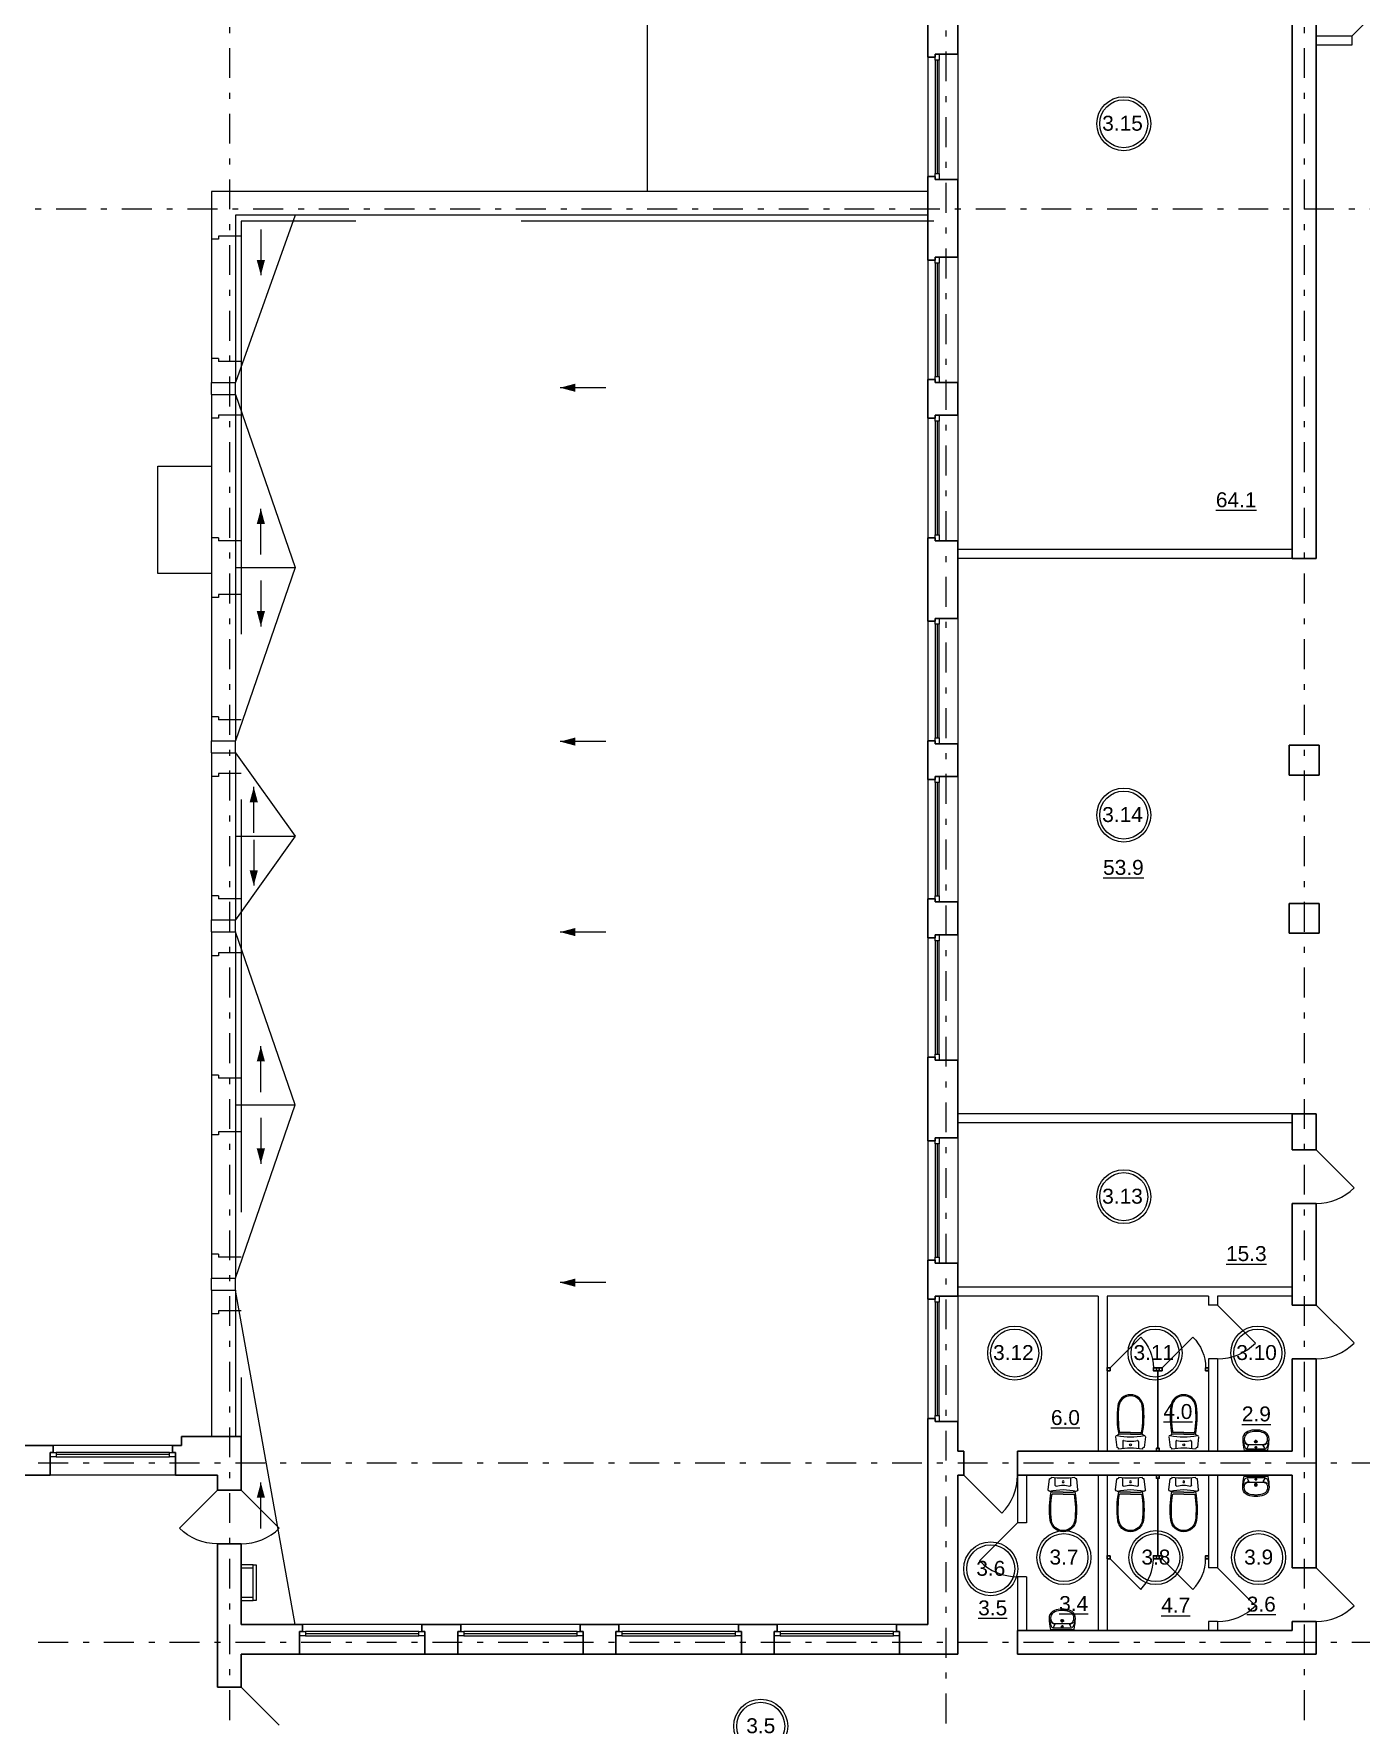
# Model space of a CAD drawing. Header units: metres. Extents: x -306 to 273, y -329 to 512.
# Drawn here: x -92.06 to -69.82, y 311.52 to 339.85 of the extents above; entities that cross this region are included whole.
import ezdxf
from ezdxf.enums import TextEntityAlignment as Align

# ---------------------------------------------------------------- set-up
doc = ezdxf.new("R2010")
doc.units = ezdxf.units.M
doc.header["$MEASUREMENT"] = 0
doc.linetypes.add('( Dashdot )', pattern=[1.001, 0.5, -0.25, 0.001, -0.25])
doc.linetypes.add('DGN Style 3', pattern=[9.681301, 6.915215, -2.766086])
doc.styles.add('Style-Arial', font='arial.ttf')

# ---------------------------------------------------------------- blocks, each defined once
blk = doc.blocks.new('ун2')
at = {"color": 252, "lineweight": 13}
for p, q in [((-0.131, -0.114), (-0.131, 0.006)), ((0.131, -0.114), (0.131, 0.006)), ((-0.25, -0.194), (-0.229, -0.012)), ((0, -0.266), (-0.184, -0.266)), ((0, -0.235), (-0.168, -0.235)), ((0, -0.235), (0.168, -0.235)), ((0, -0.266), (0.184, -0.266)), ((0.25, -0.194), (0.229, -0.012))]:
    blk.add_line(p, q, dxfattribs=at)
blk.add_circle((0, -0.058), 0.0157, dxfattribs=at)
for centre, radius, start, end in [((-0.225, 0.014), 0.0259, 262.0147, 1.5137), ((0, 1.373), 1.373, 261.6431, 278.3569), ((0.225, 0.014), 0.0258, 178.1572, 278.1058), ((-0.226, -0.192), 0.0242, 185.3126, 270.5398), ((0, -1.267), 1.076, 77.8721, 102.1279), ((1.292, -0.524), 1.518, 168.8327, 186.9654), ((-0.169, -0.152), 0.0829, 229.7034, 270.7895), ((1.29, -0.524), 1.497, 170.087, 187.0749), ((-0.115, -0.115), 0.0166, 175.2998, 270.088), ((0, -0.594), 0.477, 76.0614, 103.9386), ((0.115, -0.115), 0.0166, 269.912, 4.7002), ((0.169, -0.152), 0.0829, 269.2105, 310.2966), ((-1.29, -0.524), 1.497, 352.9251, 9.913), ((-1.292, -0.524), 1.518, 353.0346, 11.1673), ((0.226, -0.192), 0.0242, 269.4602, 354.6874), ((0, -0.679), 0.217, 187.7539, 269.9084), ((0, -0.679), 0.198, 188.5249, 269.9084), ((0, -0.679), 0.198, 270.0916, 351.4751), ((0, -0.679), 0.217, 270.0916, 352.2461)]:
    blk.add_arc(centre, radius, start, end, dxfattribs=at)
blk = doc.blocks.new('ум9')
at = {"color": 252, "lineweight": 13}
for p, q in [((0.317, 0), (-0.317, 0)), ((-0.237, -0.059), (-0.19, -0.143)), ((0.228, -0.039), (-0.228, -0.039)), ((0.185, -0.156), (-0.171, -0.156)), ((0.046, -0.234), (-0.046, -0.234)), ((0.035, -0.08), (-0.035, -0.08)), ((0, -0.115), (0, -0.045)), ((0, -0.189), (0, -0.28)), ((0.237, -0.059), (0.19, -0.143))]:
    blk.add_line(p, q, dxfattribs=at)
for centre, radius in [((0, -0.234), 0.0351), ((0, -0.08), 0.0221), ((0, -0.234), 0.0221)]:
    blk.add_circle(centre, radius, dxfattribs=at)
for centre, radius, start, end in [((1.163, -0.334), 1.518, 167.3206, 178.6525), ((-0.135, -0.304), 0.22, 178.312, 234.1043), ((-0.355, -0.298), 0.00065, 358.312, 358.6525), ((0.089, -0.267), 0.429, 154.5977, 180.3349), ((-0.317, -0.001), 0.00065, 90, 167.3206), ((-0.135, -0.303), 0.18, 141.0504, 245.2718), ((-0.228, -0.117), 0.078, 90, 154.5977), ((-0.135, -0.303), 0.193, 141.0504, 147.7493), ((-0.181, -0.302), 0.159, 98.7111, 129.9424), ((-0.181, -0.302), 0.146, 86.1548, 129.9424), ((0.035, -0.093), 0.413, 272.4632, 300.3552), ((0.181, -0.302), 0.146, 50.0576, 93.8452), ((0.181, -0.302), 0.159, 50.0576, 81.2889), ((0.135, -0.303), 0.18, 294.7282, 38.9496), ((0.228, -0.117), 0.078, 25.4023, 90), ((0.135, -0.304), 0.22, 305.8957, 1.688), ((0.135, -0.303), 0.193, 32.2507, 38.9496), ((-0.089, -0.267), 0.429, 359.6651, 25.4023), ((0.317, -0.001), 0.00065, 12.6794, 90), ((-1.163, -0.334), 1.518, 1.3475, 12.6794), ((0.355, -0.298), 0.00065, 181.3475, 181.688), ((-0.035, -0.093), 0.452, 239.6448, 267.5368), ((-0.035, -0.093), 0.413, 244.8898, 267.5368), ((0, 0.104), 0.65, 265.1692, 274.8308), ((0, 0.104), 0.611, 265.1692, 274.8308), ((0.035, -0.093), 0.452, 272.4632, 300.3552)]:
    blk.add_arc(centre, radius, start, end, dxfattribs=at)
blk = doc.blocks.new('*U1791')
at = {"color": 7, "linetype": 'Continuous', "lineweight": 13}
for p, q in [((-0.75, -0.318), (-0.114, 0.318)), ((0.75, -0.318), (0.326, 0.106))]:
    blk.add_line(p, q, dxfattribs=at)
at = {"color": 7, "linetype": 'Continuous', "lineweight": 0}
for centre, radius, start, end in [((-0.75, -0.318), 0.9, 0, 45), ((0.75, -0.318), 0.6, 135, 180)]:
    blk.add_arc(centre, radius, start, end, dxfattribs=at)
blk = doc.blocks.new('*U1794')
at = {"color": 7, "linetype": 'Continuous', "lineweight": 13}
blk.add_line((-0.318, 0.45), (0.318, -0.186), dxfattribs=at)
at = {"color": 7, "linetype": 'Continuous', "lineweight": 0}
blk.add_arc((-0.318, 0.45), 0.9, 270, 315, dxfattribs=at)
blk = doc.blocks.new('*U1798')
at = {"color": 7, "linetype": 'Continuous', "lineweight": 13, "flags": 128}
for points in [[(-0.125, 0.25), (0.075, 0.25), (0.075, 0.3), (-0.125, 0.3), (-0.125, 0.25)], [(0.075, -0.3), (0.075, 0.3), (0.125, 0.3), (0.125, -0.3), (0.075, -0.3)], [(-0.125, -0.3), (0.075, -0.3), (0.075, -0.25), (-0.125, -0.25), (-0.125, -0.3)]]:
    blk.add_lwpolyline(points, close=True, dxfattribs=at)
blk = doc.blocks.new('*U1689')
at = {"color": 7, "linetype": 'Continuous', "lineweight": 13}
blk.add_line((0, -0.256), (0, 0.256), dxfattribs=at)
blk.add_solid([(0.046, 0.085), (0, 0.256), (0, 0.085), (-0.046, 0.085)], dxfattribs=at)
blk = doc.blocks.new('*U1828')
at = {"color": 7, "linetype": 'Continuous', "lineweight": 13}
for radius in [0.452, 0.402]:
    blk.add_circle((0, 0), radius, dxfattribs=at)
at = {"color": 7, "linetype": 'Continuous', "lineweight": 13, "style": 'Style-Arial'}
blk.add_text('3.5', height=0.25, dxfattribs=at).set_placement((-0.242, 0.133), align=Align.TOP_LEFT)
blk = doc.blocks.new('*U1829')
at = {"color": 7, "linetype": 'Continuous', "lineweight": 13}
for radius in [0.452, 0.402]:
    blk.add_circle((0, 0), radius, dxfattribs=at)
at = {"color": 7, "linetype": 'Continuous', "lineweight": 13, "style": 'Style-Arial'}
blk.add_text('3.6', height=0.25, dxfattribs=at).set_placement((-0.242, 0.133), align=Align.TOP_LEFT)
blk = doc.blocks.new('*U1830')
at = {"color": 7, "linetype": 'Continuous', "lineweight": 13}
for radius in [0.452, 0.402]:
    blk.add_circle((0, 0), radius, dxfattribs=at)
at = {"color": 7, "linetype": 'Continuous', "lineweight": 13, "style": 'Style-Arial'}
blk.add_text('3.7', height=0.25, dxfattribs=at).set_placement((-0.242, 0.133), align=Align.TOP_LEFT)
blk = doc.blocks.new('*U1831')
at = {"color": 7, "linetype": 'Continuous', "lineweight": 13}
for radius in [0.452, 0.402]:
    blk.add_circle((0, 0), radius, dxfattribs=at)
at = {"color": 7, "linetype": 'Continuous', "lineweight": 13, "style": 'Style-Arial'}
blk.add_text('3.8', height=0.25, dxfattribs=at).set_placement((-0.242, 0.133), align=Align.TOP_LEFT)
blk = doc.blocks.new('*U1832')
at = {"color": 7, "linetype": 'Continuous', "lineweight": 13}
for radius in [0.452, 0.402]:
    blk.add_circle((0, 0), radius, dxfattribs=at)
at = {"color": 7, "linetype": 'Continuous', "lineweight": 13, "style": 'Style-Arial'}
blk.add_text('3.9', height=0.25, dxfattribs=at).set_placement((-0.242, 0.133), align=Align.TOP_LEFT)
blk = doc.blocks.new('*U1833')
at = {"color": 7, "linetype": 'Continuous', "lineweight": 13}
for radius in [0.452, 0.402]:
    blk.add_circle((0, 0), radius, dxfattribs=at)
at = {"color": 7, "linetype": 'Continuous', "lineweight": 13, "style": 'Style-Arial'}
blk.add_text('3.10', height=0.25, dxfattribs=at).set_placement((-0.361, 0.133), align=Align.TOP_LEFT)
blk = doc.blocks.new('*U1834')
at = {"color": 7, "linetype": 'Continuous', "lineweight": 13}
for radius in [0.452, 0.402]:
    blk.add_circle((0, 0), radius, dxfattribs=at)
at = {"color": 7, "linetype": 'Continuous', "lineweight": 13, "style": 'Style-Arial'}
blk.add_text('3.11', height=0.25, dxfattribs=at).set_placement((-0.361, 0.133), align=Align.TOP_LEFT)
blk = doc.blocks.new('*U1835')
at = {"color": 7, "linetype": 'Continuous', "lineweight": 13}
for radius in [0.452, 0.402]:
    blk.add_circle((0, 0), radius, dxfattribs=at)
at = {"color": 7, "linetype": 'Continuous', "lineweight": 13, "style": 'Style-Arial'}
blk.add_text('3.12', height=0.25, dxfattribs=at).set_placement((-0.361, 0.133), align=Align.TOP_LEFT)
blk = doc.blocks.new('*U1836')
at = {"color": 7, "linetype": 'Continuous', "lineweight": 13}
for radius in [0.452, 0.402]:
    blk.add_circle((0, 0), radius, dxfattribs=at)
at = {"color": 7, "linetype": 'Continuous', "lineweight": 13, "style": 'Style-Arial'}
blk.add_text('3.13', height=0.25, dxfattribs=at).set_placement((-0.361, 0.133), align=Align.TOP_LEFT)
blk = doc.blocks.new('*U1837')
at = {"color": 7, "linetype": 'Continuous', "lineweight": 13}
for radius in [0.452, 0.402]:
    blk.add_circle((0, 0), radius, dxfattribs=at)
at = {"color": 7, "linetype": 'Continuous', "lineweight": 13, "style": 'Style-Arial'}
blk.add_text('3.14', height=0.25, dxfattribs=at).set_placement((-0.361, 0.133), align=Align.TOP_LEFT)
blk = doc.blocks.new('*U1838')
at = {"color": 7, "linetype": 'Continuous', "lineweight": 13}
for radius in [0.452, 0.402]:
    blk.add_circle((0, 0), radius, dxfattribs=at)
at = {"color": 7, "linetype": 'Continuous', "lineweight": 13, "style": 'Style-Arial'}
blk.add_text('3.15', height=0.25, dxfattribs=at).set_placement((-0.361, 0.133), align=Align.TOP_LEFT)

msp = doc.modelspace()

# ---------------------------------------------------------------- linework, layer by layer
at = {"color": 1, "linetype": '( Dashdot )'}
for p, q in [((-88.78039561, 342.90830687), (-88.78039561, 294.89642885)), ((-76.78039561, 342.85164187), (-76.78039561, 294.89642885)), ((-70.78039561, 342.90830687), (-70.78039561, 294.89642885)), ((-53.78039561, 336.90830687), (-100.92233092, 336.90830687)), ((-61.78039561, 315.90830687), (-100.92233092, 315.90830687)), ((-61.78039561, 312.90830687), (-100.92233092, 312.90830687))]:
    msp.add_line(p, q, dxfattribs=at)
at = {"color": 7, "linetype": 'DGN Style 3', "lineweight": 13}
msp.add_line((-81.78039561, 341.90830687), (-81.78039561, 337.20830687), dxfattribs=at)
at = {"color": 7, "linetype": 'Continuous', "lineweight": 30}
for p, q in [((-70.98039561, 340.40830687), (-70.98039561, 331.05830687)), ((-70.58039561, 340.40830687), (-70.58039561, 331.05830687)), ((-77.08039561, 340.10830687), (-77.08039561, 339.45830687)), ((-76.58039561, 340.05830687), (-76.58039561, 339.50830687)), ((-76.96039561, 339.45830687), (-77.08039561, 339.45830687)), ((-76.58039561, 339.50830687), (-76.96039561, 339.50830687)), ((-76.96039561, 339.50830687), (-76.96039561, 339.45830687)), ((-76.96039561, 337.45830687), (-77.08039561, 337.45830687)), ((-77.08039561, 337.45830687), (-77.08039561, 336.05830687)), ((-76.96039561, 337.45830687), (-76.96039561, 337.40830687)), ((-76.58039561, 337.40830687), (-76.96039561, 337.40830687)), ((-76.58039561, 337.40830687), (-76.58039561, 336.10830687)), ((-76.96039561, 336.05830687), (-77.08039561, 336.05830687)), ((-76.58039561, 336.10830687), (-76.96039561, 336.10830687)), ((-76.96039561, 336.10830687), (-76.96039561, 336.05830687)), ((-76.96039561, 334.05830687), (-77.08039561, 334.05830687)), ((-77.08039561, 334.05830687), (-77.08039561, 333.40830687)), ((-76.96039561, 334.05830687), (-76.96039561, 334.00830687)), ((-76.58039561, 334.00830687), (-76.96039561, 334.00830687)), ((-76.58039561, 334.00830687), (-76.58039561, 333.45830687)), ((-76.96039561, 333.40830687), (-77.08039561, 333.40830687)), ((-76.58039561, 333.45830687), (-76.96039561, 333.45830687)), ((-76.96039561, 333.45830687), (-76.96039561, 333.40830687)), ((-76.96039561, 331.40830687), (-77.08039561, 331.40830687)), ((-77.08039561, 331.40830687), (-77.08039561, 330.00830687)), ((-76.96039561, 331.40830687), (-76.96039561, 331.35830687)), ((-76.58039561, 331.35830687), (-76.96039561, 331.35830687)), ((-76.58039561, 331.35830687), (-76.58039561, 330.05830687)), ((-70.98039561, 331.05830687), (-70.58039561, 331.05830687)), ((-76.96039561, 330.00830687), (-77.08039561, 330.00830687)), ((-76.58039561, 330.05830687), (-76.96039561, 330.05830687)), ((-76.96039561, 330.05830687), (-76.96039561, 330.00830687)), ((-76.96039561, 328.00830687), (-77.08039561, 328.00830687)), ((-77.08039561, 328.00830687), (-77.08039561, 327.35830687)), ((-76.96039561, 328.00830687), (-76.96039561, 327.95830687)), ((-76.58039561, 327.95830687), (-76.96039561, 327.95830687)), ((-76.58039561, 327.95830687), (-76.58039561, 327.40830687)), ((-71.03039561, 327.93330687), (-71.03039561, 327.43330687)), ((-71.03039561, 327.93330687), (-70.53039561, 327.93330687)), ((-70.53039561, 327.93330687), (-70.53039561, 327.43330687)), ((-76.96039561, 327.35830687), (-77.08039561, 327.35830687)), ((-76.58039561, 327.40830687), (-76.96039561, 327.40830687)), ((-76.96039561, 327.40830687), (-76.96039561, 327.35830687)), ((-71.03039561, 327.43330687), (-70.53039561, 327.43330687)), ((-76.96039561, 325.35830687), (-77.08039561, 325.35830687)), ((-77.08039561, 325.35830687), (-77.08039561, 324.70830687)), ((-76.96039561, 325.35830687), (-76.96039561, 325.30830687)), ((-76.58039561, 325.30830687), (-76.96039561, 325.30830687)), ((-76.58039561, 325.30830687), (-76.58039561, 324.75830687)), ((-71.03039561, 325.28330687), (-70.53039561, 325.28330687)), ((-71.03039561, 325.28330687), (-71.03039561, 324.78330687)), ((-70.53039561, 325.28330687), (-70.53039561, 324.78330687)), ((-76.96039561, 324.70830687), (-77.08039561, 324.70830687)), ((-76.58039561, 324.75830687), (-76.96039561, 324.75830687)), ((-76.96039561, 324.75830687), (-76.96039561, 324.70830687)), ((-71.03039561, 324.78330687), (-70.53039561, 324.78330687)), ((-76.96039561, 322.70830687), (-77.08039561, 322.70830687)), ((-77.08039561, 321.30830687), (-77.08039561, 322.70830687)), ((-76.96039561, 322.70830687), (-76.96039561, 322.65830687)), ((-76.58039561, 322.65830687), (-76.96039561, 322.65830687)), ((-76.58039561, 322.65830687), (-76.58039561, 321.35830687)), ((-70.58039561, 321.75830687), (-70.98039561, 321.75830687)), ((-70.98039561, 321.75830687), (-70.98039561, 321.15830687)), ((-70.58039561, 321.75830687), (-70.58039561, 321.15830687)), ((-76.96039561, 321.30830687), (-77.08039561, 321.30830687)), ((-76.58039561, 321.35830687), (-76.96039561, 321.35830687)), ((-76.96039561, 321.35830687), (-76.96039561, 321.30830687)), ((-70.58039561, 321.15830687), (-70.98039561, 321.15830687)), ((-70.58039561, 320.25830687), (-70.98039561, 320.25830687)), ((-70.98039561, 320.25830687), (-70.98039561, 318.55830687)), ((-70.58039561, 320.25830687), (-70.58039561, 318.55830687)), ((-76.96039561, 319.30830687), (-77.08039561, 319.30830687)), ((-77.08039561, 319.30830687), (-77.08039561, 318.65830687)), ((-76.96039561, 319.30830687), (-76.96039561, 319.25830687)), ((-76.58039561, 319.25830687), (-76.96039561, 319.25830687)), ((-76.58039561, 319.25830687), (-76.58039561, 318.70830687)), ((-76.58039561, 318.70830687), (-76.96039561, 318.70830687)), ((-76.96039561, 318.70830687), (-76.96039561, 318.65830687)), ((-76.96039561, 318.65830687), (-77.08039561, 318.65830687)), ((-70.58039561, 318.55830687), (-70.98039561, 318.55830687)), ((-70.58039561, 317.65830687), (-70.98039561, 317.65830687)), ((-70.98039561, 317.65830687), (-70.98039561, 316.10830687)), ((-70.58039561, 317.65830687), (-70.58039561, 314.15830687)), ((-77.08039561, 316.65830687), (-77.08039561, 313.20830687)), ((-76.96039561, 316.65830687), (-77.08039561, 316.65830687)), ((-76.96039561, 316.65830687), (-76.96039561, 316.60830687)), ((-76.58039561, 316.60830687), (-76.96039561, 316.60830687)), ((-76.58039561, 316.60830687), (-76.58039561, 316.10830687)), ((-92.38039561, 316.20830687), (-91.73039561, 316.20830687)), ((-91.73039561, 316.08830687), (-91.73039561, 316.20830687)), ((-89.58039561, 316.20830687), (-89.73039561, 316.20830687)), ((-89.73039561, 316.08830687), (-89.73039561, 316.20830687)), ((-89.58039561, 316.35830687), (-89.08039561, 316.35830687)), ((-89.58039561, 316.35830687), (-89.58039561, 316.20830687)), ((-88.58039561, 316.35830687), (-89.08039561, 316.35830687)), ((-88.58039561, 316.35830687), (-88.58039561, 315.45830687)), ((-91.78039561, 315.70830687), (-91.78039561, 316.08830687)), ((-91.73039561, 316.08830687), (-91.78039561, 316.08830687)), ((-89.68039561, 316.08830687), (-89.73039561, 316.08830687)), ((-89.68039561, 315.70830687), (-89.68039561, 316.08830687)), ((-76.48039561, 316.10830687), (-76.58039561, 316.10830687)), ((-76.48039561, 316.10830687), (-76.48039561, 315.70830687)), ((-70.98039561, 316.10830687), (-75.58039561, 316.10830687)), ((-75.58039561, 316.10830687), (-75.58039561, 315.70830687)), ((-92.33039561, 315.70830687), (-91.78039561, 315.70830687)), ((-88.98039561, 315.70830687), (-89.68039561, 315.70830687)), ((-88.98039561, 315.70830687), (-88.98039561, 315.45830687)), ((-76.58039561, 315.70830687), (-76.58039561, 312.70830687)), ((-76.48039561, 315.70830687), (-76.58039561, 315.70830687)), ((-70.98039561, 315.70830687), (-75.58039561, 315.70830687)), ((-70.98039561, 315.70830687), (-70.98039561, 314.15830687)), ((-88.58039561, 315.45830687), (-88.98039561, 315.45830687)), ((-88.58039561, 314.55830687), (-88.98039561, 314.55830687)), ((-88.98039561, 314.55830687), (-88.98039561, 312.15830687)), ((-88.58039561, 314.55830687), (-88.58039561, 313.20830687)), ((-70.58039561, 314.15830687), (-70.98039561, 314.15830687)), ((-87.55539561, 313.20830687), (-88.58039561, 313.20830687)), ((-87.60539561, 312.70830687), (-87.60539561, 313.08830687)), ((-87.55539561, 313.08830687), (-87.60539561, 313.08830687)), ((-87.55539561, 313.08830687), (-87.55539561, 313.20830687)), ((-85.55539561, 313.08830687), (-85.55539561, 313.20830687)), ((-85.55539561, 313.20830687), (-84.90539561, 313.20830687)), ((-85.50539561, 313.08830687), (-85.55539561, 313.08830687)), ((-85.50539561, 312.70830687), (-85.50539561, 313.08830687)), ((-84.95539561, 312.70830687), (-84.95539561, 313.08830687)), ((-84.90539561, 313.08830687), (-84.95539561, 313.08830687)), ((-84.90539561, 313.08830687), (-84.90539561, 313.20830687)), ((-82.90539561, 313.08830687), (-82.90539561, 313.20830687)), ((-82.90539561, 313.20830687), (-82.25539561, 313.20830687)), ((-82.85539561, 313.08830687), (-82.90539561, 313.08830687)), ((-82.85539561, 312.70830687), (-82.85539561, 313.08830687)), ((-82.30539561, 312.70830687), (-82.30539561, 313.08830687)), ((-82.25539561, 313.08830687), (-82.30539561, 313.08830687)), ((-82.25539561, 313.08830687), (-82.25539561, 313.20830687)), ((-80.25539561, 313.08830687), (-80.25539561, 313.20830687)), ((-80.25539561, 313.20830687), (-79.60539561, 313.20830687)), ((-80.20539561, 313.08830687), (-80.25539561, 313.08830687)), ((-80.20539561, 312.70830687), (-80.20539561, 313.08830687)), ((-79.65539561, 312.70830687), (-79.65539561, 313.08830687)), ((-79.60539561, 313.08830687), (-79.65539561, 313.08830687)), ((-79.60539561, 313.08830687), (-79.60539561, 313.20830687)), ((-77.60539561, 313.08830687), (-77.60539561, 313.20830687)), ((-77.60539561, 313.20830687), (-77.08039561, 313.20830687)), ((-77.55539561, 313.08830687), (-77.60539561, 313.08830687)), ((-77.55539561, 312.70830687), (-77.55539561, 313.08830687)), ((-70.98039561, 313.10830687), (-75.58039561, 313.10830687)), ((-75.58039561, 313.10830687), (-75.58039561, 312.70830687)), ((-70.58039561, 313.25830687), (-70.98039561, 313.25830687)), ((-70.98039561, 313.25830687), (-70.98039561, 313.10830687)), ((-70.58039561, 313.25830687), (-70.58039561, 312.70830687)), ((-76.58039561, 312.70830687), (-88.58039561, 312.70830687)), ((-88.58039561, 312.70830687), (-88.58039561, 312.15830687)), ((-85.50539561, 312.70830687), (-84.95539561, 312.70830687)), ((-82.85539561, 312.70830687), (-82.30539561, 312.70830687)), ((-80.20539561, 312.70830687), (-79.65539561, 312.70830687)), ((-70.58039561, 312.70830687), (-75.58039561, 312.70830687)), ((-88.58039561, 312.15830687), (-88.98039561, 312.15830687))]:
    msp.add_line(p, q, dxfattribs=at)
at = {"color": 7, "linetype": 'Continuous', "lineweight": 13}
for p, q in [((-69.98039561, 339.80830687), (-70.58039561, 339.80830687)), ((-69.98039561, 339.65830687), (-70.58039561, 339.65830687)), ((-69.98039561, 339.80830687), (-69.98039561, 339.65830687)), ((-77.08039561, 337.20830687), (-89.08039561, 337.20830687)), ((-89.08039561, 337.20830687), (-89.08039561, 334.00830687)), ((-77.08039561, 336.80830687), (-88.68039561, 336.80830687)), ((-88.68039561, 336.80830687), (-88.68039561, 334.00830687)), ((-87.68039561, 336.80830687), (-88.68039561, 334.00830687)), ((-89.08039561, 334.00830687), (-88.68039561, 334.00830687)), ((-89.08039561, 333.80830687), (-88.68039561, 333.80830687)), ((-89.08039561, 333.80830687), (-89.08039561, 328.00830687)), ((-88.68039561, 333.80830687), (-88.68039561, 328.00830687)), ((-70.98039561, 331.20830687), (-76.58039561, 331.20830687)), ((-88.68039561, 330.90830687), (-87.68039561, 330.90830687)), ((-70.98039561, 331.05830687), (-76.58039561, 331.05830687)), ((-89.08039561, 328.00830687), (-88.68039561, 328.00830687)), ((-89.08039561, 327.80830687), (-88.68039561, 327.80830687)), ((-89.08039561, 327.80830687), (-89.08039561, 325.00830687)), ((-88.68039561, 327.80830687), (-88.68039561, 325.00830687)), ((-88.68039561, 326.40830687), (-87.68039561, 326.40830687)), ((-89.08039561, 325.00830687), (-88.68039561, 325.00830687)), ((-89.08039561, 324.80830687), (-88.68039561, 324.80830687)), ((-89.08039561, 324.80830687), (-89.08039561, 319.00830687)), ((-88.68039561, 324.80830687), (-88.68039561, 319.00830687)), ((-88.68039561, 321.90830687), (-87.68039561, 321.90830687)), ((-70.98039561, 321.75830687), (-76.58039561, 321.75830687)), ((-70.98039561, 321.60830687), (-76.58039561, 321.60830687)), ((-70.58039561, 321.15830687), (-69.94399951, 320.52191077)), ((-89.08039561, 319.00830687), (-88.68039561, 319.00830687)), ((-89.08039561, 318.80830687), (-88.68039561, 318.80830687)), ((-89.08039561, 318.80830687), (-89.08039561, 316.35830687)), ((-88.68039561, 318.80830687), (-88.68039561, 316.35830687)), ((-87.68039561, 313.20830687), (-88.68039561, 318.80830687)), ((-70.98039561, 318.85830687), (-76.58039561, 318.85830687)), ((-74.23039561, 318.70830687), (-76.58039561, 318.70830687)), ((-74.23039561, 318.70830687), (-74.23039561, 316.10830687)), ((-74.08039561, 318.70830687), (-74.08039561, 316.10830687)), ((-72.38039561, 318.70830687), (-74.08039561, 318.70830687)), ((-72.38039561, 318.70830687), (-72.38039561, 318.55830687)), ((-70.98039561, 318.70830687), (-72.23039561, 318.70830687)), ((-72.23039561, 318.70830687), (-72.23039561, 318.55830687)), ((-72.23039561, 318.55830687), (-72.38039561, 318.55830687)), ((-72.23039561, 318.55830687), (-71.59399951, 317.92191077)), ((-72.38039561, 317.65830687), (-72.38039561, 316.10830687)), ((-72.23039561, 317.65830687), (-72.38039561, 317.65830687)), ((-72.23039561, 317.65830687), (-72.23039561, 316.10830687)), ((-76.48039561, 315.70830687), (-75.84399951, 315.07191077)), ((-75.58039561, 315.70830687), (-75.58039561, 314.90830687)), ((-75.43039561, 315.70830687), (-75.43039561, 314.90830687)), ((-74.23039561, 315.70830687), (-74.23039561, 313.10830687)), ((-74.08039561, 315.70830687), (-74.08039561, 313.10830687)), ((-72.38039561, 315.70830687), (-72.38039561, 314.15830687)), ((-72.23039561, 315.70830687), (-72.23039561, 314.15830687)), ((-88.98039561, 315.45830687), (-89.61679172, 314.82191077)), ((-88.58039561, 315.45830687), (-87.94399951, 314.82191077)), ((-75.58039561, 314.90830687), (-76.21679172, 314.27191077)), ((-75.43039561, 314.90830687), (-75.58039561, 314.90830687)), ((-72.23039561, 314.15830687), (-72.38039561, 314.15830687)), ((-75.43039561, 314.00830687), (-75.58039561, 314.00830687)), ((-75.58039561, 314.00830687), (-75.58039561, 313.10830687)), ((-75.43039561, 314.00830687), (-75.43039561, 313.10830687)), ((-72.38039561, 313.25830687), (-72.38039561, 313.10830687)), ((-72.23039561, 313.25830687), (-72.38039561, 313.25830687)), ((-72.23039561, 313.25830687), (-72.23039561, 313.10830687)), ((-88.58039561, 312.15830687), (-87.94399951, 311.52191077))]:
    msp.add_line(p, q, dxfattribs=at)
at = {"color": 7, "linetype": 'Continuous', "lineweight": 0}
for p, q in [((-77.08039561, 339.45830687), (-77.08039561, 337.45830687)), ((-76.92539561, 339.40830687), (-76.92539561, 337.50830687)), ((-76.58039561, 339.50830687), (-76.58039561, 337.40830687)), ((-77.08039561, 336.05830687), (-77.08039561, 334.05830687)), ((-76.92539561, 336.00830687), (-76.92539561, 334.10830687)), ((-76.58039561, 336.10830687), (-76.58039561, 334.00830687)), ((-77.08039561, 333.40830687), (-77.08039561, 331.40830687)), ((-76.58039561, 333.45830687), (-76.58039561, 331.35830687)), ((-76.92539561, 333.35830687), (-76.92539561, 331.45830687)), ((-77.08039561, 330.00830687), (-77.08039561, 328.00830687)), ((-76.58039561, 330.05830687), (-76.58039561, 327.95830687)), ((-76.92539561, 329.95830687), (-76.92539561, 328.05830687)), ((-77.08039561, 327.35830687), (-77.08039561, 325.35830687)), ((-76.92539561, 327.30830687), (-76.92539561, 325.40830687)), ((-76.58039561, 327.40830687), (-76.58039561, 325.30830687)), ((-77.08039561, 324.70830687), (-77.08039561, 322.70830687)), ((-76.92539561, 324.65830687), (-76.92539561, 322.75830687)), ((-76.58039561, 324.75830687), (-76.58039561, 322.65830687)), ((-77.08039561, 321.30830687), (-77.08039561, 319.30830687)), ((-76.92539561, 321.25830687), (-76.92539561, 319.35830687)), ((-76.58039561, 321.35830687), (-76.58039561, 319.25830687)), ((-76.58039561, 318.70830687), (-76.58039561, 316.60830687)), ((-77.08039561, 318.65830687), (-77.08039561, 316.65830687)), ((-76.92539561, 318.60830687), (-76.92539561, 316.70830687)), ((-89.73039561, 316.20830687), (-91.73039561, 316.20830687)), ((-89.78039561, 316.05330687), (-91.68039561, 316.05330687)), ((-89.68039561, 315.70830687), (-91.78039561, 315.70830687)), ((-85.55539561, 313.20830687), (-87.55539561, 313.20830687)), ((-85.60539561, 313.05330687), (-87.50539561, 313.05330687)), ((-82.90539561, 313.20830687), (-84.90539561, 313.20830687)), ((-82.95539561, 313.05330687), (-84.85539561, 313.05330687)), ((-80.25539561, 313.20830687), (-82.25539561, 313.20830687)), ((-80.30539561, 313.05330687), (-82.20539561, 313.05330687)), ((-77.60539561, 313.20830687), (-79.60539561, 313.20830687)), ((-77.65539561, 313.05330687), (-79.55539561, 313.05330687)), ((-85.50539561, 312.70830687), (-87.60539561, 312.70830687)), ((-82.85539561, 312.70830687), (-84.95539561, 312.70830687)), ((-80.20539561, 312.70830687), (-82.30539561, 312.70830687)), ((-77.55539561, 312.70830687), (-79.65539561, 312.70830687))]:
    msp.add_line(p, q, dxfattribs=at)
at = {"color": 7, "linetype": 'DGN Style 3', "lineweight": 0}
for p, q in [((-88.58039561, 336.70830687), (-88.58039561, 316.35830687)), ((-76.98039561, 336.70830687), (-88.58039561, 336.70830687)), ((-88.96039561, 336.40830687), (-89.08039561, 336.40830687)), ((-88.58039561, 336.45830687), (-88.96039561, 336.45830687)), ((-88.96039561, 336.45830687), (-88.96039561, 336.40830687)), ((-88.96039561, 334.40830687), (-89.08039561, 334.40830687)), ((-88.96039561, 334.40830687), (-88.96039561, 334.35830687)), ((-88.58039561, 334.35830687), (-88.96039561, 334.35830687)), ((-89.08039561, 333.80830687), (-89.08039561, 334.00830687)), ((-88.68039561, 333.80830687), (-88.68039561, 334.00830687)), ((-88.96039561, 333.40830687), (-89.08039561, 333.40830687)), ((-88.58039561, 333.45830687), (-88.96039561, 333.45830687)), ((-88.96039561, 333.45830687), (-88.96039561, 333.40830687)), ((-88.96039561, 331.40830687), (-89.08039561, 331.40830687)), ((-88.96039561, 331.40830687), (-88.96039561, 331.35830687)), ((-88.58039561, 331.35830687), (-88.96039561, 331.35830687)), ((-88.96039561, 330.40830687), (-89.08039561, 330.40830687)), ((-88.58039561, 330.45830687), (-88.96039561, 330.45830687)), ((-88.96039561, 330.45830687), (-88.96039561, 330.40830687)), ((-88.96039561, 328.40830687), (-89.08039561, 328.40830687)), ((-88.96039561, 328.40830687), (-88.96039561, 328.35830687)), ((-88.58039561, 328.35830687), (-88.96039561, 328.35830687)), ((-89.08039561, 327.80830687), (-89.08039561, 328.00830687)), ((-88.68039561, 327.80830687), (-88.68039561, 328.00830687)), ((-88.58039561, 327.45830687), (-88.96039561, 327.45830687)), ((-88.96039561, 327.45830687), (-88.96039561, 327.40830687)), ((-88.96039561, 327.40830687), (-89.08039561, 327.40830687)), ((-88.96039561, 325.40830687), (-89.08039561, 325.40830687)), ((-88.96039561, 325.40830687), (-88.96039561, 325.35830687)), ((-88.58039561, 325.35830687), (-88.96039561, 325.35830687)), ((-89.08039561, 324.80830687), (-89.08039561, 325.00830687)), ((-88.68039561, 324.80830687), (-88.68039561, 325.00830687)), ((-88.96039561, 324.40830687), (-89.08039561, 324.40830687)), ((-88.58039561, 324.45830687), (-88.96039561, 324.45830687)), ((-88.96039561, 324.45830687), (-88.96039561, 324.40830687)), ((-88.96039561, 322.40830687), (-89.08039561, 322.40830687)), ((-88.96039561, 322.40830687), (-88.96039561, 322.35830687)), ((-88.58039561, 322.35830687), (-88.96039561, 322.35830687)), ((-88.96039561, 321.40830687), (-89.08039561, 321.40830687)), ((-88.58039561, 321.45830687), (-88.96039561, 321.45830687)), ((-88.96039561, 321.45830687), (-88.96039561, 321.40830687)), ((-88.96039561, 319.40830687), (-89.08039561, 319.40830687)), ((-88.96039561, 319.40830687), (-88.96039561, 319.35830687)), ((-88.58039561, 319.35830687), (-88.96039561, 319.35830687)), ((-89.08039561, 318.80830687), (-89.08039561, 319.00830687)), ((-88.68039561, 318.80830687), (-88.68039561, 319.00830687)), ((-88.96039561, 318.40830687), (-89.08039561, 318.40830687)), ((-88.58039561, 318.45830687), (-88.96039561, 318.45830687)), ((-88.96039561, 318.45830687), (-88.96039561, 318.40830687))]:
    msp.add_line(p, q, dxfattribs=at)
at = {"color": 252, "linetype": 'Continuous', "lineweight": 13}
for p, q in [((-73.5177432, 318.02095929), (-74.03039561, 317.50830687)), ((-72.6427432, 318.02095929), (-73.15539561, 317.50830687)), ((-73.5177432, 313.79565445), (-74.03039561, 314.30830687)), ((-72.6427432, 313.79565445), (-73.15539561, 314.30830687))]:
    msp.add_line(p, q, dxfattribs=at)
at = {"color": 252, "linetype": 'Continuous', "lineweight": 30}
for p, q in [((-73.23039561, 317.45830687), (-73.23039561, 316.15830687)), ((-73.23039561, 314.35830687), (-73.23039561, 315.65830687))]:
    msp.add_line(p, q, dxfattribs=at)
at = {"color": 7, "linetype": 'Continuous', "lineweight": 13, "flags": 128}
for points in [[(-76.89039561, 339.50830687), (-76.89039561, 339.40830687), (-76.96039561, 339.40830687), (-76.96039561, 339.50830687), (-76.89039561, 339.50830687)], [(-76.89039561, 337.50830687), (-76.89039561, 337.40830687), (-76.96039561, 337.40830687), (-76.96039561, 337.50830687), (-76.89039561, 337.50830687)], [(-76.89039561, 336.10830687), (-76.89039561, 336.00830687), (-76.96039561, 336.00830687), (-76.96039561, 336.10830687), (-76.89039561, 336.10830687)], [(-76.89039561, 334.10830687), (-76.89039561, 334.00830687), (-76.96039561, 334.00830687), (-76.96039561, 334.10830687), (-76.89039561, 334.10830687)], [(-76.89039561, 333.45830687), (-76.89039561, 333.35830687), (-76.96039561, 333.35830687), (-76.96039561, 333.45830687), (-76.89039561, 333.45830687)], [(-76.89039561, 331.45830687), (-76.89039561, 331.35830687), (-76.96039561, 331.35830687), (-76.96039561, 331.45830687), (-76.89039561, 331.45830687)], [(-76.89039561, 330.05830687), (-76.89039561, 329.95830687), (-76.96039561, 329.95830687), (-76.96039561, 330.05830687), (-76.89039561, 330.05830687)], [(-76.89039561, 328.05830687), (-76.89039561, 327.95830687), (-76.96039561, 327.95830687), (-76.96039561, 328.05830687), (-76.89039561, 328.05830687)], [(-76.89039561, 327.40830687), (-76.89039561, 327.30830687), (-76.96039561, 327.30830687), (-76.96039561, 327.40830687), (-76.89039561, 327.40830687)], [(-76.89039561, 325.40830687), (-76.89039561, 325.30830687), (-76.96039561, 325.30830687), (-76.96039561, 325.40830687), (-76.89039561, 325.40830687)], [(-76.89039561, 324.75830687), (-76.89039561, 324.65830687), (-76.96039561, 324.65830687), (-76.96039561, 324.75830687), (-76.89039561, 324.75830687)], [(-76.89039561, 322.75830687), (-76.89039561, 322.65830687), (-76.96039561, 322.65830687), (-76.96039561, 322.75830687), (-76.89039561, 322.75830687)], [(-76.89039561, 321.35830687), (-76.89039561, 321.25830687), (-76.96039561, 321.25830687), (-76.96039561, 321.35830687), (-76.89039561, 321.35830687)], [(-76.89039561, 319.35830687), (-76.89039561, 319.25830687), (-76.96039561, 319.25830687), (-76.96039561, 319.35830687), (-76.89039561, 319.35830687)], [(-76.89039561, 318.70830687), (-76.89039561, 318.60830687), (-76.96039561, 318.60830687), (-76.96039561, 318.70830687), (-76.89039561, 318.70830687)], [(-76.89039561, 316.70830687), (-76.89039561, 316.60830687), (-76.96039561, 316.60830687), (-76.96039561, 316.70830687), (-76.89039561, 316.70830687)], [(-91.68039561, 316.01830687), (-91.78039561, 316.01830687), (-91.78039561, 316.08830687), (-91.68039561, 316.08830687), (-91.68039561, 316.01830687)], [(-89.68039561, 316.01830687), (-89.78039561, 316.01830687), (-89.78039561, 316.08830687), (-89.68039561, 316.08830687), (-89.68039561, 316.01830687)], [(-87.50539561, 313.01830687), (-87.60539561, 313.01830687), (-87.60539561, 313.08830687), (-87.50539561, 313.08830687), (-87.50539561, 313.01830687)], [(-85.50539561, 313.01830687), (-85.60539561, 313.01830687), (-85.60539561, 313.08830687), (-85.50539561, 313.08830687), (-85.50539561, 313.01830687)], [(-84.85539561, 313.01830687), (-84.95539561, 313.01830687), (-84.95539561, 313.08830687), (-84.85539561, 313.08830687), (-84.85539561, 313.01830687)], [(-82.85539561, 313.01830687), (-82.95539561, 313.01830687), (-82.95539561, 313.08830687), (-82.85539561, 313.08830687), (-82.85539561, 313.01830687)], [(-82.20539561, 313.01830687), (-82.30539561, 313.01830687), (-82.30539561, 313.08830687), (-82.20539561, 313.08830687), (-82.20539561, 313.01830687)], [(-80.20539561, 313.01830687), (-80.30539561, 313.01830687), (-80.30539561, 313.08830687), (-80.20539561, 313.08830687), (-80.20539561, 313.01830687)], [(-79.55539561, 313.01830687), (-79.65539561, 313.01830687), (-79.65539561, 313.08830687), (-79.55539561, 313.08830687), (-79.55539561, 313.01830687)], [(-77.55539561, 313.01830687), (-77.65539561, 313.01830687), (-77.65539561, 313.08830687), (-77.55539561, 313.08830687), (-77.55539561, 313.01830687)]]:
    msp.add_lwpolyline(points, close=True, dxfattribs=at)
at = {"color": 7, "linetype": 'Continuous', "lineweight": 0, "flags": 128}
for points in [[(-76.96039561, 337.50830687), (-76.89039561, 337.50830687), (-76.89039561, 339.40830687), (-76.96039561, 339.40830687), (-76.96039561, 337.50830687)], [(-76.96039561, 334.10830687), (-76.89039561, 334.10830687), (-76.89039561, 336.00830687), (-76.96039561, 336.00830687), (-76.96039561, 334.10830687)], [(-76.96039561, 331.45830687), (-76.89039561, 331.45830687), (-76.89039561, 333.35830687), (-76.96039561, 333.35830687), (-76.96039561, 331.45830687)], [(-76.96039561, 328.05830687), (-76.89039561, 328.05830687), (-76.89039561, 329.95830687), (-76.96039561, 329.95830687), (-76.96039561, 328.05830687)], [(-76.96039561, 325.40830687), (-76.89039561, 325.40830687), (-76.89039561, 327.30830687), (-76.96039561, 327.30830687), (-76.96039561, 325.40830687)], [(-76.96039561, 322.75830687), (-76.89039561, 322.75830687), (-76.89039561, 324.65830687), (-76.96039561, 324.65830687), (-76.96039561, 322.75830687)], [(-76.96039561, 319.35830687), (-76.89039561, 319.35830687), (-76.89039561, 321.25830687), (-76.96039561, 321.25830687), (-76.96039561, 319.35830687)], [(-76.96039561, 316.70830687), (-76.89039561, 316.70830687), (-76.89039561, 318.60830687), (-76.96039561, 318.60830687), (-76.96039561, 316.70830687)], [(-91.68039561, 316.08830687), (-91.68039561, 316.01830687), (-89.78039561, 316.01830687), (-89.78039561, 316.08830687), (-91.68039561, 316.08830687)], [(-87.50539561, 313.08830687), (-87.50539561, 313.01830687), (-85.60539561, 313.01830687), (-85.60539561, 313.08830687), (-87.50539561, 313.08830687)], [(-84.85539561, 313.08830687), (-84.85539561, 313.01830687), (-82.95539561, 313.01830687), (-82.95539561, 313.08830687), (-84.85539561, 313.08830687)], [(-82.20539561, 313.08830687), (-82.20539561, 313.01830687), (-80.30539561, 313.01830687), (-80.30539561, 313.08830687), (-82.20539561, 313.08830687)], [(-79.55539561, 313.08830687), (-79.55539561, 313.01830687), (-77.65539561, 313.01830687), (-77.65539561, 313.08830687), (-79.55539561, 313.08830687)]]:
    msp.add_lwpolyline(points, close=True, dxfattribs=at)
at = {"color": 7, "linetype": 'Continuous', "lineweight": 13, "flags": 128}
for points in [[(-88.68039561, 333.80830687), (-87.68039561, 330.90830687), (-88.68039561, 328.00830687)], [(-88.68039561, 327.80830687), (-87.68039561, 326.40830687), (-88.68039561, 325.00830687)], [(-88.68039561, 319.00830687), (-87.68039561, 321.90830687), (-88.68039561, 324.80830687)]]:
    msp.add_lwpolyline(points, dxfattribs=at)
at = {"color": 7, "linetype": 'DGN Style 3', "lineweight": 13, "flags": 128}
msp.add_lwpolyline([(-89.08039561, 332.60830687), (-89.08039561, 330.80830687), (-89.98039561, 330.80830687), (-89.98039561, 332.60830687), (-89.08039561, 332.60830687)], close=True, dxfattribs=at)
at = {"color": 252, "linetype": 'Continuous', "lineweight": 30, "flags": 128}
for points in [[(-74.03039561, 317.45830687), (-74.08039561, 317.45830687), (-74.08039561, 317.50830687), (-74.03039561, 317.50830687), (-74.03039561, 317.45830687)], [(-73.25539561, 317.45830687), (-73.30539561, 317.45830687), (-73.30539561, 317.50830687), (-73.25539561, 317.50830687), (-73.25539561, 317.45830687)], [(-73.20539561, 317.45830687), (-73.25539561, 317.45830687), (-73.25539561, 317.50830687), (-73.20539561, 317.50830687), (-73.20539561, 317.45830687)], [(-73.15539561, 317.45830687), (-73.20539561, 317.45830687), (-73.20539561, 317.50830687), (-73.15539561, 317.50830687), (-73.15539561, 317.45830687)], [(-72.38039561, 317.45830687), (-72.43039561, 317.45830687), (-72.43039561, 317.50830687), (-72.38039561, 317.50830687), (-72.38039561, 317.45830687)], [(-73.20539561, 316.10830687), (-73.25539561, 316.10830687), (-73.25539561, 316.15830687), (-73.20539561, 316.15830687), (-73.20539561, 316.10830687)], [(-73.20539561, 315.70830687), (-73.25539561, 315.70830687), (-73.25539561, 315.65830687), (-73.20539561, 315.65830687), (-73.20539561, 315.70830687)], [(-74.03039561, 314.35830687), (-74.08039561, 314.35830687), (-74.08039561, 314.30830687), (-74.03039561, 314.30830687), (-74.03039561, 314.35830687)], [(-73.25539561, 314.35830687), (-73.30539561, 314.35830687), (-73.30539561, 314.30830687), (-73.25539561, 314.30830687), (-73.25539561, 314.35830687)], [(-73.20539561, 314.35830687), (-73.25539561, 314.35830687), (-73.25539561, 314.30830687), (-73.20539561, 314.30830687), (-73.20539561, 314.35830687)], [(-73.15539561, 314.35830687), (-73.20539561, 314.35830687), (-73.20539561, 314.30830687), (-73.15539561, 314.30830687), (-73.15539561, 314.35830687)], [(-72.38039561, 314.35830687), (-72.43039561, 314.35830687), (-72.43039561, 314.30830687), (-72.38039561, 314.30830687), (-72.38039561, 314.35830687)]]:
    msp.add_lwpolyline(points, close=True, dxfattribs=at)
at = {"color": 7, "linetype": 'Continuous', "lineweight": 0}
for centre, start, end in [((-70.58039561, 321.15830687), 270, 315), ((-72.23039561, 318.55830687), 270, 315), ((-76.48039561, 315.70830687), 315, 0), ((-88.58039561, 315.45830687), 270, 315), ((-75.58039561, 314.90830687), 225, 270)]:
    msp.add_arc(centre, 0.9, start, end, dxfattribs=at)
at = {"color": 252, "linetype": 'Continuous', "lineweight": 0, "extrusion": (0, 0, -1)}
for centre in [(74.03039561, 317.50830687), (73.15539561, 317.50830687)]:
    msp.add_arc(centre, 0.725, 135, 180, dxfattribs=at)
at = {"color": 7, "linetype": 'Continuous', "lineweight": 0, "extrusion": (0, 0, -1)}
msp.add_arc((88.98039561, 315.45830687), 0.9, 270, 315, dxfattribs=at)
at = {"color": 252, "linetype": 'Continuous', "lineweight": 0}
for centre in [(-74.03039561, 314.30830687), (-73.15539561, 314.30830687)]:
    msp.add_arc(centre, 0.725, 315, 0, dxfattribs=at)

# ---------------------------------------------------------------- block references
at = {"color": 7, "linetype": 'Continuous', "lineweight": 13}
for name, p in [('*U1791', (-69.23041964, 340.12648678)), ('*U1838', (-73.8007224, 338.34179361)), ('*U1837', (-73.8007224, 326.7642414)), ('*U1836', (-73.8007224, 320.37282575)), ('*U1794', (-70.26220826, 318.10831633)), ('*U1835', (-75.62811608, 317.75452533)), ('*U1834', (-73.27605681, 317.75452533)), ('*U1833', (-71.55559175, 317.75452533)), ('*U1830', (-74.8025393, 314.32894954)), ('*U1831', (-73.2630356, 314.32894954)), ('*U1832', (-71.54257054, 314.32894954)), ('*U1829', (-76.0287719, 314.14080819)), ('*U1798', (-88.45535198, 313.90835248)), ('*U1794', (-71.91220826, 313.70831633)), ('*U1794', (-70.26220826, 313.70831633)), ('*U1828', (-79.88088764, 311.5048543))]:
    msp.add_blockref(name, p, dxfattribs=at)
at = {"color": 7, "linetype": 'Continuous', "lineweight": 13, "xscale": 1.5, "yscale": 1.5, "zscale": 1.5, "rotation": 180}
for p in [(-88.25305115, 336.18680749), (-88.25305115, 330.30739037), (-88.37195853, 325.96609464), (-88.25305115, 321.30739037)]:
    msp.add_blockref('*U1689', p, dxfattribs=at)
at = {"color": 7, "linetype": 'Continuous', "lineweight": 13, "extrusion": (0, 0, -1), "xscale": 1.5, "yscale": 1.5, "zscale": 1.5, "rotation": 270}
for p in [(82.85721441, 333.92029994), (82.85721441, 327.99384749), (82.85721441, 324.8042637), (82.85721441, 318.9326858)]:
    msp.add_blockref('*U1689', p, dxfattribs=at)
at = {"color": 7, "linetype": 'Continuous', "lineweight": 13, "extrusion": (0, 0, -1), "xscale": 1.5, "yscale": 1.5, "zscale": 1.5}
for p in [(88.25305115, 331.50922337), (88.37195853, 326.8505191), (88.25305115, 322.50922337), (88.25305115, 315.20209279)]:
    msp.add_blockref('*U1689', p, dxfattribs=at)
at = {"color": 252, "lineweight": 13, "rotation": 180}
for p in [(-73.68771956, 316.15942769), (-72.79728252, 316.15942769)]:
    msp.add_blockref('ун2', p, dxfattribs=at)
at = {"color": 252, "lineweight": 13, "xscale": 0.622159090909089, "yscale": 0.622159090909089, "zscale": 0.622159090909089, "rotation": 180}
for p in [(-71.58758085, 316.12522839), (-74.83043944, 313.12577955)]:
    msp.add_blockref('ум9', p, dxfattribs=at)
at = {"color": 252, "lineweight": 13, "extrusion": (0, 0, -1)}
for p in [(74.81752708, 315.65718605), (73.68771956, 315.65718605), (72.79728252, 315.65718605)]:
    msp.add_blockref('ун2', p, dxfattribs=at)
at = {"color": 252, "lineweight": 13, "extrusion": (0, 0, -1), "xscale": 0.622159090909089, "yscale": 0.622159090909089, "zscale": 0.622159090909089}
msp.add_blockref('ум9', (71.58758085, 315.69138535), dxfattribs=at)

# ---------------------------------------------------------------- texts
at = {"color": 7, "linetype": 'Continuous', "lineweight": 13, "style": 'Style-Arial'}
for s, p in [('%%u64.1%%U', (-72.25857284, 332.16890634)), ('%%u53.9%%U', (-74.14691603, 326.0125419)), ('%%u15.3%%U', (-72.0884899, 319.54446336)), ('%%u6.0%%U', (-75.02049037, 316.79907531)), ('%%u4.0%%U', (-73.13764055, 316.89994531)), ('%%u2.9%%U', (-71.82232259, 316.85932456)), ('%%u3.5%%U', (-76.23921167, 313.61170131)), ('%%u3.4%%U', (-74.88232791, 313.68433432)), ('%%u4.7%%U', (-73.17322883, 313.65562195)), ('%%u3.6%%U', (-71.74050015, 313.67389716))]:
    msp.add_text(s, height=0.25, dxfattribs=at).set_placement(p, align=Align.TOP_LEFT)

doc.saveas('drawing.dxf')
